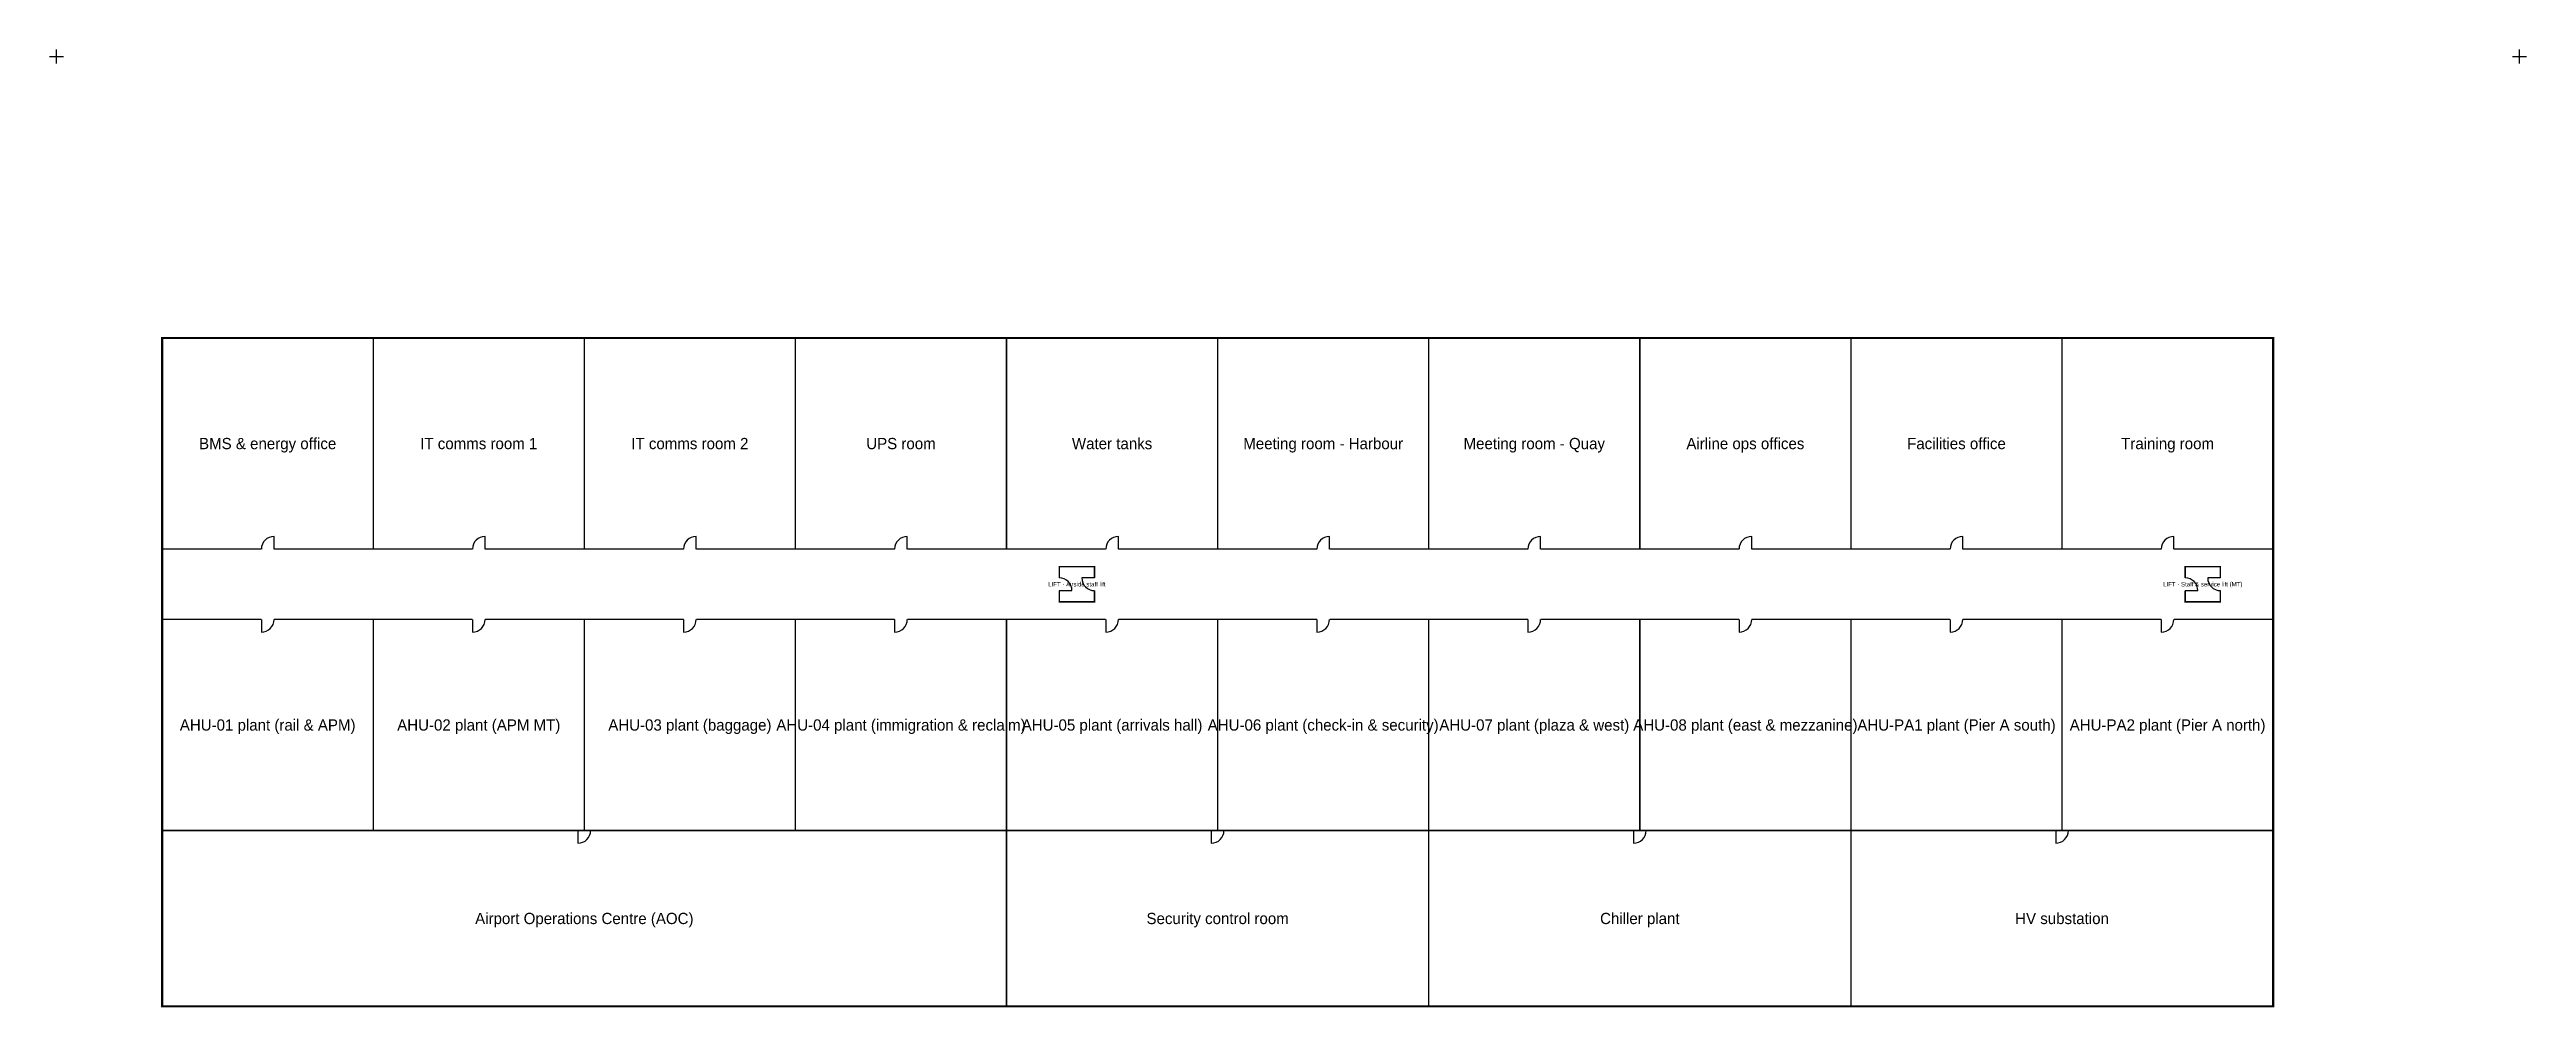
# Model space of a CAD drawing. Header units: metres. Extents: x -16 to 336, y -596 to 16.
# Drawn here: x -16 to 336, y -120.2 to 16 of the extents above.
import ezdxf
from ezdxf.enums import TextEntityAlignment as Align

# ---------------------------------------------------------------- set-up
doc = ezdxf.new("R2010")
doc.units = ezdxf.units.M
for name, color, linetype in [('A-DOOR', 3, 'Continuous'), ('A-REF', 1, 'Continuous'), ('A-TEXT', 2, 'Continuous'), ('A-WALL', 7, 'Continuous'), ('A-WALL-EXT', 7, 'Continuous')]:
    doc.layers.add(name, color=color, linetype=linetype)

msp = doc.modelspace()

# ---------------------------------------------------------------- linework, layer by layer
at = {"layer": 'A-DOOR'}
for p, q in [((15.9, -55), (15.9, -53.2)), ((45.9, -55), (45.9, -53.2)), ((75.9, -55), (75.9, -53.2)), ((105.9, -55), (105.9, -53.2)), ((135.9, -55), (135.9, -53.2)), ((165.9, -55), (165.9, -53.2)), ((195.9, -55), (195.9, -53.2)), ((225.9, -55), (225.9, -53.2)), ((255.9, -55), (255.9, -53.2)), ((285.9, -55), (285.9, -53.2)), ((132.5, -59.1), (130.7, -59.1)), ((292.5, -59.1), (290.7, -59.1)), ((127.5, -60.9), (129.3, -60.9)), ((287.5, -60.9), (289.3, -60.9)), ((14.1, -65), (14.1, -66.8)), ((44.1, -65), (44.1, -66.8)), ((74.1, -65), (74.1, -66.8)), ((104.1, -65), (104.1, -66.8)), ((134.1, -65), (134.1, -66.8)), ((164.1, -65), (164.1, -66.8)), ((194.1, -65), (194.1, -66.8)), ((224.1, -65), (224.1, -66.8)), ((254.1, -65), (254.1, -66.8)), ((284.1, -65), (284.1, -66.8)), ((59.1, -95), (59.1, -96.8)), ((149.1, -95), (149.1, -96.8)), ((209.1, -95), (209.1, -96.8)), ((269.1, -95), (269.1, -96.8))]:
    msp.add_line(p, q, dxfattribs=at)
for centre, start, end in [((15.9, -55), 90, 180), ((45.9, -55), 90, 180), ((75.9, -55), 90, 180), ((105.9, -55), 90, 180), ((135.9, -55), 90, 180), ((165.9, -55), 90, 180), ((195.9, -55), 90, 180), ((225.9, -55), 90, 180), ((255.9, -55), 90, 180), ((285.9, -55), 90, 180), ((127.5, -60.9), 0, 90), ((132.5, -59.1), 180, -90), ((287.5, -60.9), 0, 90), ((292.5, -59.1), 180, -90), ((14.1, -65), -90, 0), ((44.1, -65), -90, 0), ((74.1, -65), -90, 0), ((104.1, -65), -90, 0), ((134.1, -65), -90, 0), ((164.1, -65), -90, 0), ((194.1, -65), -90, 0), ((224.1, -65), -90, 0), ((254.1, -65), -90, 0), ((284.1, -65), -90, 0), ((59.1, -95), -90, 0), ((149.1, -95), -90, 0), ((209.1, -95), -90, 0), ((269.1, -95), -90, 0)]:
    msp.add_arc(centre, 1.8, start, end, dxfattribs=at)
at = {"layer": 'A-REF'}
for p, q in [((-16, 15), (-14, 15)), ((-15, 14), (-15, 16)), ((334, 15), (336, 15)), ((335, 14), (335, 16))]:
    msp.add_line(p, q, dxfattribs=at)
at = {"layer": 'A-WALL', "const_width": 0.2}
for points in [[(14.1, -55), (0, -55), (0, -25), (30, -25), (30, -55), (15.9, -55)], [(44.1, -55), (30, -55), (30, -25), (60, -25), (60, -55), (45.9, -55)], [(74.1, -55), (60, -55), (60, -25), (90, -25), (90, -55), (75.9, -55)], [(104.1, -55), (90, -55), (90, -25), (120, -25), (120, -55), (105.9, -55)], [(134.1, -55), (120, -55), (120, -25), (150, -25), (150, -55), (135.9, -55)], [(164.1, -55), (150, -55), (150, -25), (180, -25), (180, -55), (165.9, -55)], [(194.1, -55), (180, -55), (180, -25), (210, -25), (210, -55), (195.9, -55)], [(224.1, -55), (210, -55), (210, -25), (240, -25), (240, -55), (225.9, -55)], [(254.1, -55), (240, -55), (240, -25), (270, -25), (270, -55), (255.9, -55)], [(284.1, -55), (270, -55), (270, -25), (300, -25), (300, -55), (285.9, -55)], [(127.5, -59.1), (127.5, -57.5), (132.5, -57.5), (132.5, -59.1)], [(287.5, -59.1), (287.5, -57.5), (292.5, -57.5), (292.5, -59.1)], [(132.5, -60.9), (132.5, -62.5), (127.5, -62.5), (127.5, -60.9)], [(292.5, -60.9), (292.5, -62.5), (287.5, -62.5), (287.5, -60.9)], [(15.9, -65), (30, -65), (30, -95), (0, -95), (0, -65), (14.1, -65)], [(45.9, -65), (60, -65), (60, -95), (30, -95), (30, -65), (44.1, -65)], [(75.9, -65), (90, -65), (90, -95), (60, -95), (60, -65), (74.1, -65)], [(105.9, -65), (120, -65), (120, -95), (90, -95), (90, -65), (104.1, -65)], [(135.9, -65), (150, -65), (150, -95), (120, -95), (120, -65), (134.1, -65)], [(165.9, -65), (180, -65), (180, -95), (150, -95), (150, -65), (164.1, -65)], [(195.9, -65), (210, -65), (210, -95), (180, -95), (180, -65), (194.1, -65)], [(225.9, -65), (240, -65), (240, -95), (210, -95), (210, -65), (224.1, -65)], [(255.9, -65), (270, -65), (270, -95), (240, -95), (240, -65), (254.1, -65)], [(285.9, -65), (300, -65), (300, -95), (270, -95), (270, -65), (284.1, -65)], [(60.9, -95), (120, -95), (120, -120), (0, -120), (0, -95), (59.1, -95)], [(150.9, -95), (180, -95), (180, -120), (120, -120), (120, -95), (149.1, -95)], [(210.9, -95), (240, -95), (240, -120), (180, -120), (180, -95), (209.1, -95)], [(270.9, -95), (300, -95), (300, -120), (240, -120), (240, -95), (269.1, -95)]]:
    msp.add_lwpolyline(points, dxfattribs=at)
at = {"layer": 'A-WALL-EXT', "const_width": 0.3}
msp.add_lwpolyline([(0, -120), (0, -120), (0, -120), (300, -120), (300, -120), (300, -120), (300, -25), (300, -25), (300, -25), (0, -25), (0, -25), (0, -25), (0, -120)], close=True, dxfattribs=at)

# ---------------------------------------------------------------- texts
at = {"layer": 'A-TEXT'}
for s, height, p in [('BMS & energy office', 1.6, (15, -40)), ('IT comms room 1', 1.6, (45, -40)), ('IT comms room 2', 1.6, (75, -40)), ('UPS room', 1.6, (105, -40)), ('Water tanks', 1.6, (135, -40)), ('Meeting room - Harbour', 1.6, (165, -40)), ('Meeting room - Quay', 1.6, (195, -40)), ('Airline ops offices', 1.6, (225, -40)), ('Facilities office', 1.6, (255, -40)), ('Training room', 1.6, (285, -40)), ('LIFT · Airside staff lift', 0.625, (130, -60)), ('LIFT · Staff & service lift (MT)', 0.625, (290, -60)), ('AHU-01 plant (rail & APM)', 1.6, (15, -80)), ('AHU-02 plant (APM MT)', 1.6, (45, -80)), ('AHU-03 plant (baggage)', 1.6, (75, -80)), ('AHU-04 plant (immigration & reclaim)', 1.6, (105, -80)), ('AHU-05 plant (arrivals hall)', 1.6, (135, -80)), ('AHU-06 plant (check-in & security)', 1.6, (165, -80)), ('AHU-07 plant (plaza & west)', 1.6, (195, -80)), ('AHU-08 plant (east & mezzanine)', 1.6, (225, -80)), ('AHU-PA1 plant (Pier A south)', 1.6, (255, -80)), ('AHU-PA2 plant (Pier A north)', 1.6, (285, -80)), ('Airport Operations Centre (AOC)', 1.6, (60, -107.5)), ('Security control room', 1.6, (150, -107.5)), ('Chiller plant', 1.6, (210, -107.5)), ('HV substation', 1.6, (270, -107.5))]:
    msp.add_text(s, height=height, dxfattribs=at).set_placement(p, align=Align.MIDDLE_CENTER)

doc.saveas('drawing.dxf')
